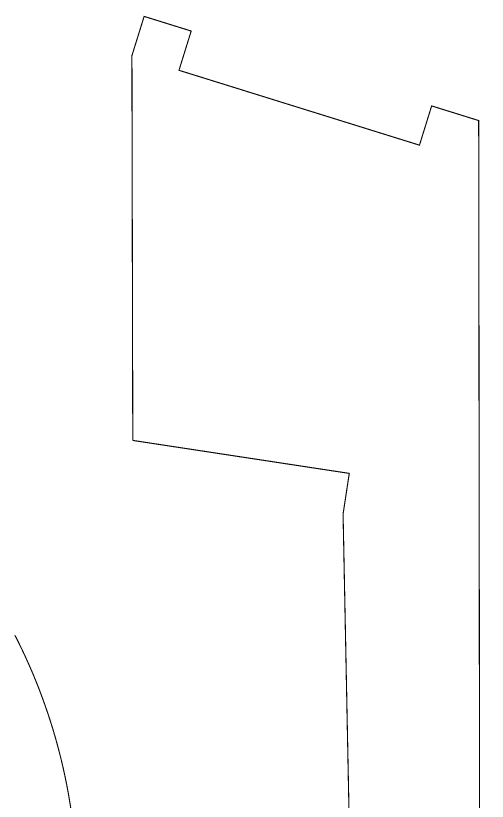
# Model space of a CAD drawing. Header units: metres. Extents: x 0 to 1595, y 0 to 995.
# Drawn here: x 1128.3 to 1300.6, y 708.1 to 994.8 of the extents above; entities that cross this region are included whole.
import ezdxf

# ---------------------------------------------------------------- set-up
doc = ezdxf.new("R2010")
doc.units = ezdxf.units.M

msp = doc.modelspace()

# ---------------------------------------------------------------- linework, layer by layer
for points in [[(1298.18, 402.344, 0.4, 0.4, 0), (1298.12, 445.844, 0.4, 0.4, 0), (1272.4, 453.844, 0.4, 0.4, 0), (1278.04, 471.986, 0.4, 0.4, 0), (1298.1, 465.75, 0.4, 0.4, 0), (1297.48, 956.56, 0.4, 0.4, 0), (1280.29, 961.906, 0.4, 0.4, 0), (1275.84, 947.582, 0.4, 0.4, 0), (1187.99, 974.907, 0.4, 0.4, 0), (1192.45, 989.229, 0.4, 0.4, 0), (1175.26, 994.576, 0.4, 0.4, 0), (1170.8, 980.253, 0.4, 0.4, 0), (1171.11, 839.825, 0.4, 0.4, 0), (1171.11, 839.825, 0.4, 0.4, 0), (1171.11, 839.825, 0, 0, 0), (1250.2, 827.792, 0, 0, 0), (1247.94, 812.963, 0, 0, 0), (1256.18, 398.649, 0, 0, 0)], [(1298.18, 402.344, 0, 0, 0), (1298.12, 445.844, 0, 0, 0), (1272.4, 453.844, 0, 0, 0), (1278.04, 471.986, 0, 0, 0), (1298.1, 465.75, 0, 0, 0), (1297.48, 956.56, 0, 0, 0), (1280.29, 961.906, 0, 0, 0), (1275.84, 947.582, 0, 0, 0), (1187.99, 974.907, 0, 0, 0), (1192.45, 989.229, 0, 0, 0), (1175.26, 994.576, 0, 0, 0), (1170.8, 980.253, 0, 0, 0), (1171.11, 839.825, 0, 0, 0), (1171.11, 839.825, 0, 0, 0), (1171.11, 839.825, 0.4, 0.4, 0), (1250.2, 827.792, 0.4, 0.4, 0), (1247.94, 812.963, 0.4, 0.4, 0), (1256.18, 398.649, 0.4, 0.4, 0)], [(1148.54, 705.061, 0.4, 0.4, 0), (1148.07, 708.078, 0.4, 0.4, 0), (1147.55, 711.086, 0.4, 0.4, 0), (1146.99, 714.086, 0.4, 0.4, 0), (1146.38, 717.076, 0.4, 0.4, 0), (1145.73, 720.057, 0.4, 0.4, 0), (1145.03, 723.028, 0.4, 0.4, 0), (1144.29, 725.988, 0.4, 0.4, 0), (1143.51, 728.936, 0.4, 0.4, 0), (1142.68, 731.874, 0.4, 0.4, 0), (1141.82, 734.8, 0.4, 0.4, 0), (1140.9, 737.713, 0.4, 0.4, 0), (1139.94, 740.611, 0.4, 0.4, 0), (1138.94, 743.497, 0.4, 0.4, 0), (1137.9, 746.369, 0.4, 0.4, 0), (1136.82, 749.228, 0.4, 0.4, 0), (1135.69, 752.069, 0.4, 0.4, 0), (1134.52, 754.897, 0.4, 0.4, 0), (1133.3, 757.707, 0.4, 0.4, 0), (1132.05, 760.501, 0.4, 0.4, 0), (1130.75, 763.279, 0.4, 0.4, 0), (1129.41, 766.039, 0.4, 0.4, 0), (1128.37, 768.099, 0.4, 0.4, 0), (1128.02, 768.782, 0.4, 0.4, 0)]]:
    msp.add_lwpolyline(points, format="xyseb")

doc.saveas('drawing.dxf')
